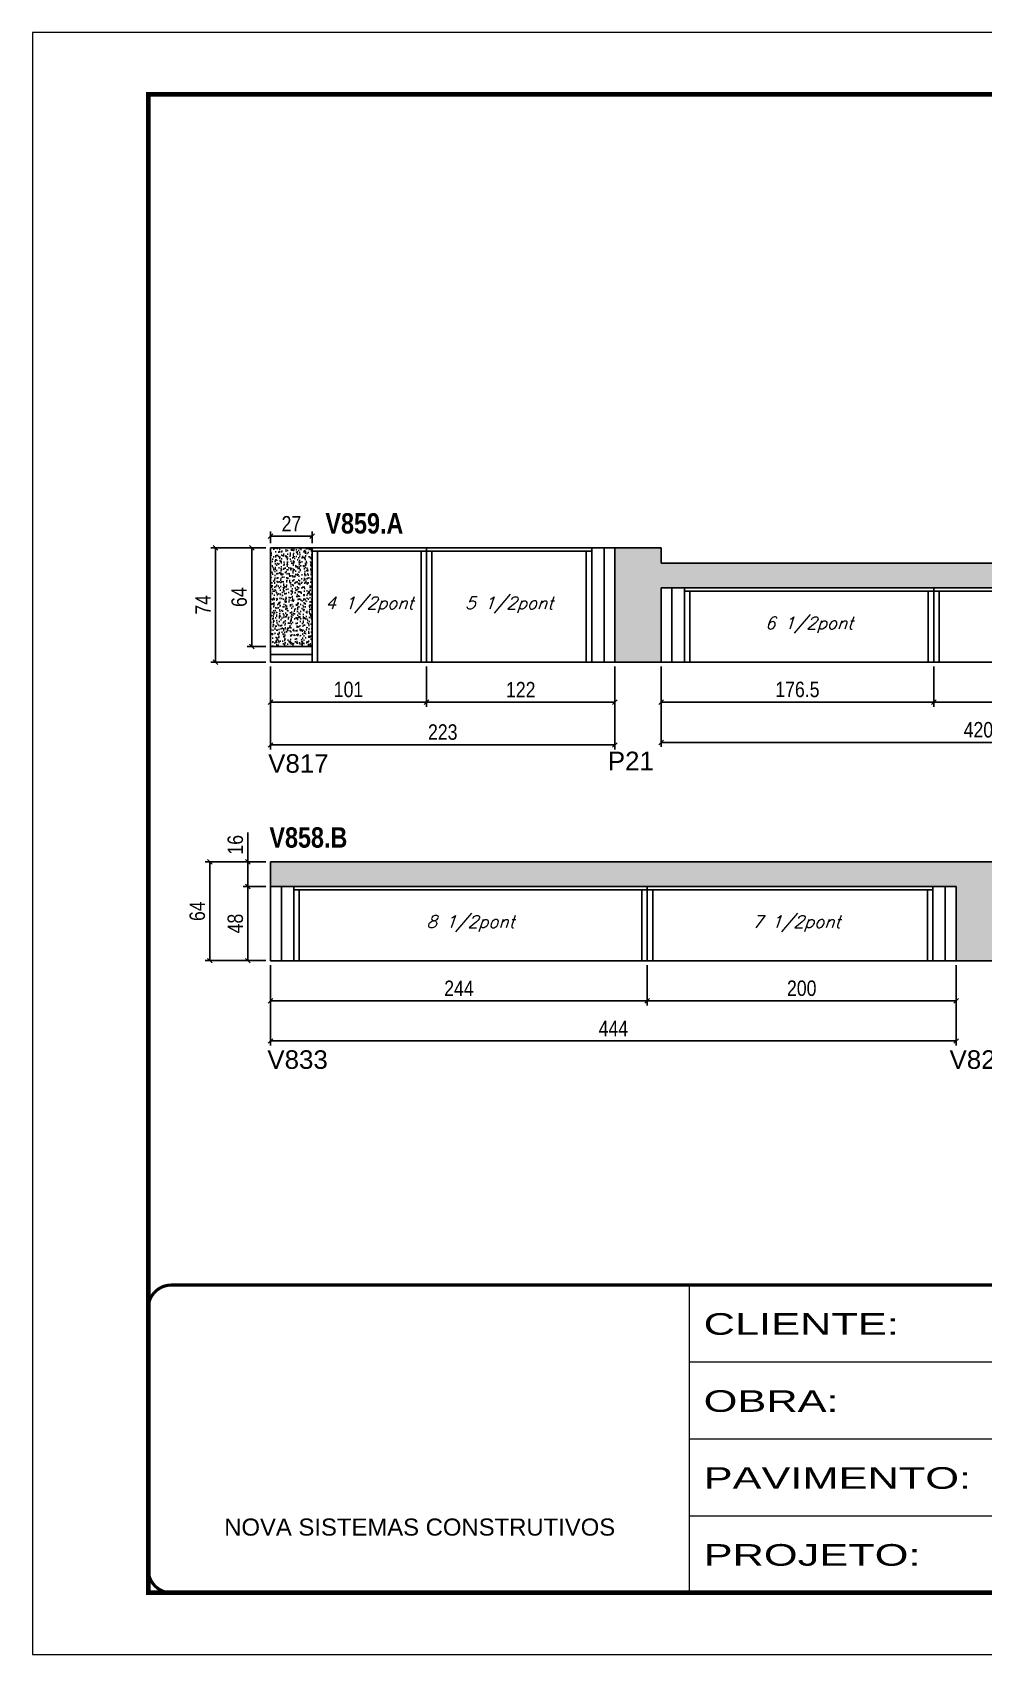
# Model space of a CAD drawing. Extents: x 3309 to 9590, y -2522 to 14608.
# Drawn here: x 3309 to 3925, y 5518 to 6568 of the extents above; entities that cross this region are included whole.
import ezdxf

# ---------------------------------------------------------------- set-up
doc = ezdxf.new("R2010")
doc.units = 0
doc.linetypes.add('CONTINUO', pattern=[0])
doc.linetypes.add('DASHED', pattern=[0.75, 0.5, -0.25])
for name, color, linetype in [('5', 5, 'Continuous'), ('COTA', 241, 'Continuous'), ('NOMENCLATURA', 7, 'Continuous'), ('Painéis', 200, 'Continuous'), ('SARR_2.2x10', 60, 'Continuous'), ('SARR_2.2x7', 40, 'Continuous'), ('SARR_3.5x7', 81, 'Continuous'), ('texto', 7, 'Continuous')]:
    doc.layers.add(name, color=color, linetype=linetype)
doc.layers.add('Folhas', color=255, linetype='Continuous', lineweight=9)
doc.layers.add('SARRAFO DE PRESSAO', color=251, linetype='DASHED', lineweight=9)
doc.styles.add('ARIAL', font='arial.ttf')
doc.styles.add('COTA TECNICA', font='techl___.ttf', dxfattribs={"height": 10})
doc.styles.add('Romans', font='romans.shx')
doc.styles.get("Standard").update_dxf_attribs({"font": 'arial.ttf'})
doc.styles.add('TECNICA', font='techb___.ttf', dxfattribs={"height": 10})
doc.styles.add('Tecnologia', font='')
doc.styles.get('Tecnologia').set_extended_font_data('Forgotten Futurist')
doc.dimstyles.new('PAINEL', dxfattribs={"dimtxt": 10, "dimasz": 3, "dimexe": 3, "dimexo": 3, "dimgap": 3, "dimtad": 1, "dimdec": 1, "dimzin": 12, "dimdsep": 46, "dimtxsty": 'COTA TECNICA', "dimblk1": 'OBLIQUE', "dimblk2": 'OBLIQUE', "dimsah": 1, "dimcen": 0.9, "dimclrd": 4, "dimclre": 4, "dimclrt": 240, "dimadec": 1, "dimazin": 3, "dimtfac": 1, "dimtdec": 1, "dimtmove": 0, "dimatfit": 3, "dimfxl": 1, "dimtolj": 1, "dimtzin": 12, "dimarcsym": 0})

# ---------------------------------------------------------------- blocks, each defined once
blk = doc.blocks.new('9999999999')
at = {"color": 30, "linetype": 'CONTINUO'}
for p, q in [((98564.6, 34230.2), (98564.6, 34429.4)), ((98564.6, 34379.6), (99584, 34379.6)), ((98564.6, 34329.8), (99488, 34329.8)), ((98564.6, 34280), (99488, 34280))]:
    blk.add_line(p, q, dxfattribs=at)
at = {"color": 30, "linetype": 'CONTINUO', "const_width": 2}
blk.add_lwpolyline([(99584, 34230.2), (99584, 34414.4, 0.414214), (99569, 34429.4), (98229, 34429.4, 0.414214), (98214, 34414.4), (98214, 34245.2, 0.414214), (98229, 34230.2), (99584, 34230.2)], format="xyb", dxfattribs=at)
at = {"layer": 'Folhas'}
blk.add_lwpolyline([(98139, 34190.2), (99624, 34190.2), (99624, 35240.2), (98139, 35240.2)], close=True, dxfattribs=at)
at = {"layer": 'Folhas', "color": 30, "const_width": 3}
blk.add_lwpolyline([(98214, 34230.2), (99584, 34230.2), (99584, 35200.2), (98214, 35200.2)], close=True, dxfattribs=at)
at = {"color": 7, "linetype": 'Continuous', "ltscale": 5, "style": 'ARIAL'}
blk.add_text('NOVA SISTEMAS CONSTRUTIVOS', height=11.059, dxfattribs=at).set_placement((98263.2, 34267.2))
at = {"layer": 'Folhas', "color": 7, "style": 'Tecnologia', "width": 1.5}
for s, p in [('CLIENTE:', (98573.7, 34397.2)), ('OBRA:', (98573.7, 34347.3)), ('PAVIMENTO:', (98573.7, 34297.5)), ('PROJETO:', (98573.7, 34247.7))]:
    blk.add_text(s, height=14, dxfattribs=at).set_placement(p)
blk = doc.blocks.new('_Oblique')
at = {"color": 0, "linetype": 'ByBlock', "lineweight": -2}
blk.add_line((-0.5, -0.5), (0.5, 0.5), dxfattribs=at)
blk = doc.blocks.new('*D2396')
at = {"layer": 'COTA', "color": 4, "linetype": 'ByBlock', "lineweight": -2, "transparency": 16777216}
for p, q in [((3564.6, 6157.3), (3564.6, 6131.4)), ((3686.6, 6157.3), (3686.6, 6131.4)), ((3686.6, 6134.4), (3564.6, 6134.4))]:
    blk.add_line(p, q, dxfattribs=at)
at = {"layer": 'Defpoints', "color": 0, "linetype": 'ByBlock', "transparency": 16777216}
for p in [(3564.6, 6160.3), (3686.6, 6160.3), (3564.6, 6134.4)]:
    blk.add_point(p, dxfattribs=at)
at = {"layer": 'COTA', "color": 4, "linetype": 'ByBlock', "lineweight": -2, "transparency": 16777216, "xscale": 3, "yscale": 3, "zscale": 3, "rotation": 180}
blk.add_blockref('_Oblique', (3564.6, 6134.4), dxfattribs=at)
at = {"layer": 'COTA', "color": 4, "linetype": 'ByBlock', "lineweight": -2, "transparency": 16777216, "xscale": 3, "yscale": 3, "zscale": 3}
blk.add_blockref('_Oblique', (3686.6, 6134.4), dxfattribs=at)
at = {"layer": 'COTA', "color": 240, "linetype": 'ByBlock', "transparency": 16777216, "insert": (3625.6, 6142.4), "char_height": 10, "attachment_point": 5, "style": 'COTA TECNICA'}
blk.add_mtext('\\A1;122', dxfattribs=at)
blk = doc.blocks.new('*D2397')
at = {"layer": 'COTA', "color": 4, "linetype": 'ByBlock', "lineweight": -2, "transparency": 16777216}
for p, q in [((3463.6, 6157.3), (3463.6, 6131.4)), ((3564.6, 6157.3), (3564.6, 6131.4)), ((3564.6, 6134.4), (3463.6, 6134.4))]:
    blk.add_line(p, q, dxfattribs=at)
at = {"layer": 'Defpoints', "color": 0, "linetype": 'ByBlock', "transparency": 16777216}
for p in [(3463.6, 6160.3), (3564.6, 6160.3), (3463.6, 6134.4)]:
    blk.add_point(p, dxfattribs=at)
at = {"layer": 'COTA', "color": 4, "linetype": 'ByBlock', "lineweight": -2, "transparency": 16777216, "xscale": 3, "yscale": 3, "zscale": 3, "rotation": 180}
blk.add_blockref('_Oblique', (3463.6, 6134.4), dxfattribs=at)
at = {"layer": 'COTA', "color": 4, "linetype": 'ByBlock', "lineweight": -2, "transparency": 16777216, "xscale": 3, "yscale": 3, "zscale": 3}
blk.add_blockref('_Oblique', (3564.6, 6134.4), dxfattribs=at)
at = {"layer": 'COTA', "color": 240, "linetype": 'ByBlock', "transparency": 16777216, "insert": (3514.1, 6142.5), "char_height": 10, "attachment_point": 5, "style": 'COTA TECNICA'}
blk.add_mtext('\\A1;101', dxfattribs=at)
blk = doc.blocks.new('*D2398')
at = {"layer": 'COTA', "color": 4, "linetype": 'ByBlock', "lineweight": -2, "transparency": 16777216}
for p, q in [((3463.6, 6157.3), (3463.6, 6103.6)), ((3686.6, 6157.3), (3686.6, 6103.6)), ((3686.6, 6106.6), (3463.6, 6106.6))]:
    blk.add_line(p, q, dxfattribs=at)
at = {"layer": 'Defpoints', "color": 0, "linetype": 'ByBlock', "transparency": 16777216}
for p in [(3463.6, 6160.3), (3686.6, 6160.3), (3463.6, 6106.6)]:
    blk.add_point(p, dxfattribs=at)
at = {"layer": 'COTA', "color": 4, "linetype": 'ByBlock', "lineweight": -2, "transparency": 16777216, "xscale": 3, "yscale": 3, "zscale": 3, "rotation": 180}
blk.add_blockref('_Oblique', (3463.6, 6106.6), dxfattribs=at)
at = {"layer": 'COTA', "color": 4, "linetype": 'ByBlock', "lineweight": -2, "transparency": 16777216, "xscale": 3, "yscale": 3, "zscale": 3}
blk.add_blockref('_Oblique', (3686.6, 6106.6), dxfattribs=at)
at = {"layer": 'COTA', "color": 240, "linetype": 'ByBlock', "transparency": 16777216, "insert": (3575.1, 6114.9), "char_height": 10, "attachment_point": 5, "style": 'COTA TECNICA'}
blk.add_mtext('\\A1;223', dxfattribs=at)
blk = doc.blocks.new('*D2399')
at = {"layer": 'COTA', "color": 4, "lineweight": -2, "transparency": 16777216}
for p, q in [((3460.6, 6234.3), (3448.4, 6234.3)), ((3451.4, 6170.3), (3451.4, 6234.3)), ((3460.6, 6170.3), (3448.4, 6170.3))]:
    blk.add_line(p, q, dxfattribs=at)
at = {"layer": 'Defpoints', "color": 0, "transparency": 16777216}
for p in [(3451.4, 6234.3), (3463.6, 6234.3), (3463.6, 6170.3)]:
    blk.add_point(p, dxfattribs=at)
at = {"layer": 'COTA', "color": 4, "lineweight": -2, "transparency": 16777216, "xscale": 3, "yscale": 3, "zscale": 3}
for p, rotation in [((3451.4, 6234.3), 90), ((3451.4, 6170.3), 270)]:
    blk.add_blockref('_Oblique', p, dxfattribs=dict(at, rotation=rotation))
at = {"layer": 'COTA', "color": 240, "transparency": 16777216, "insert": (3443.3, 6202.3), "char_height": 10, "attachment_point": 5, "rotation": 90, "style": 'COTA TECNICA'}
blk.add_mtext('\\A1;64', dxfattribs=at)
blk = doc.blocks.new('*D2400')
at = {"layer": 'COTA', "color": 4, "lineweight": -2, "transparency": 16777216}
for p, q in [((3463.6, 6237.3), (3463.6, 6244.7)), ((3490.6, 6241.7), (3463.6, 6241.7)), ((3490.6, 6237.3), (3490.6, 6244.7))]:
    blk.add_line(p, q, dxfattribs=at)
at = {"layer": 'Defpoints', "color": 0, "transparency": 16777216}
for p in [(3463.6, 6241.7), (3463.6, 6234.3), (3490.6, 6234.3)]:
    blk.add_point(p, dxfattribs=at)
at = {"layer": 'COTA', "color": 4, "lineweight": -2, "transparency": 16777216, "xscale": 3, "yscale": 3, "zscale": 3, "rotation": 180}
blk.add_blockref('_Oblique', (3463.6, 6241.7), dxfattribs=at)
at = {"layer": 'COTA', "color": 4, "lineweight": -2, "transparency": 16777216, "xscale": 3, "yscale": 3, "zscale": 3}
blk.add_blockref('_Oblique', (3490.6, 6241.7), dxfattribs=at)
at = {"layer": 'COTA', "color": 240, "transparency": 16777216, "insert": (3477.1, 6249.8), "char_height": 10, "attachment_point": 5, "style": 'COTA TECNICA'}
blk.add_mtext('\\A1;27', dxfattribs=at)
blk = doc.blocks.new('*D2401')
at = {"layer": 'COTA', "color": 4, "lineweight": -2, "transparency": 16777216}
for p, q in [((3460.6, 6234.3), (3425, 6234.3)), ((3428, 6160.3), (3428, 6234.3)), ((3460.6, 6160.3), (3425, 6160.3))]:
    blk.add_line(p, q, dxfattribs=at)
at = {"layer": 'Defpoints', "color": 0, "transparency": 16777216}
for p in [(3428, 6234.3), (3463.6, 6234.3), (3463.6, 6160.3)]:
    blk.add_point(p, dxfattribs=at)
at = {"layer": 'COTA', "color": 4, "lineweight": -2, "transparency": 16777216, "xscale": 3, "yscale": 3, "zscale": 3}
for p, rotation in [((3428, 6234.3), 90), ((3428, 6160.3), 270)]:
    blk.add_blockref('_Oblique', p, dxfattribs=dict(at, rotation=rotation))
at = {"layer": 'COTA', "color": 240, "transparency": 16777216, "insert": (3419.9, 6197.3), "char_height": 10, "attachment_point": 5, "rotation": 90, "style": 'COTA TECNICA'}
blk.add_mtext('\\A1;74', dxfattribs=at)
blk = doc.blocks.new('*D2404')
at = {"layer": 'COTA', "color": 4, "linetype": 'ByBlock', "lineweight": -2, "transparency": 16777216}
for p, q in [((3716.6, 6157.3), (3716.6, 6131.4)), ((3893.1, 6157.3), (3893.1, 6131.4)), ((3716.6, 6134.4), (3893.1, 6134.4))]:
    blk.add_line(p, q, dxfattribs=at)
at = {"layer": 'Defpoints', "color": 0, "linetype": 'ByBlock', "transparency": 16777216}
for p in [(3716.6, 6160.3), (3893.1, 6160.3), (3893.1, 6134.4)]:
    blk.add_point(p, dxfattribs=at)
at = {"layer": 'COTA', "color": 4, "linetype": 'ByBlock', "lineweight": -2, "transparency": 16777216, "xscale": 3, "yscale": 3, "zscale": 3, "rotation": 180}
blk.add_blockref('_Oblique', (3716.6, 6134.4), dxfattribs=at)
at = {"layer": 'COTA', "color": 4, "linetype": 'ByBlock', "lineweight": -2, "transparency": 16777216, "xscale": 3, "yscale": 3, "zscale": 3}
blk.add_blockref('_Oblique', (3893.1, 6134.4), dxfattribs=at)
at = {"layer": 'COTA', "color": 240, "linetype": 'ByBlock', "transparency": 16777216, "insert": (3804.8, 6142.5), "char_height": 10, "attachment_point": 5, "style": 'COTA TECNICA'}
blk.add_mtext('\\A1;176.5', dxfattribs=at)
blk = doc.blocks.new('*D2405')
at = {"layer": 'COTA', "color": 4, "linetype": 'ByBlock', "lineweight": -2, "transparency": 16777216}
for p, q in [((3893.1, 6157.3), (3893.1, 6131.4)), ((4137.1, 6157.3), (4137.1, 6131.4)), ((3893.1, 6134.4), (4137.1, 6134.4))]:
    blk.add_line(p, q, dxfattribs=at)
at = {"layer": 'Defpoints', "color": 0, "linetype": 'ByBlock', "transparency": 16777216}
for p in [(3893.1, 6160.3), (4137.1, 6160.3), (4137.1, 6134.4)]:
    blk.add_point(p, dxfattribs=at)
at = {"layer": 'COTA', "color": 4, "linetype": 'ByBlock', "lineweight": -2, "transparency": 16777216, "xscale": 3, "yscale": 3, "zscale": 3, "rotation": 180}
blk.add_blockref('_Oblique', (3893.1, 6134.4), dxfattribs=at)
at = {"layer": 'COTA', "color": 4, "linetype": 'ByBlock', "lineweight": -2, "transparency": 16777216, "xscale": 3, "yscale": 3, "zscale": 3}
blk.add_blockref('_Oblique', (4137.1, 6134.4), dxfattribs=at)
at = {"layer": 'COTA', "color": 240, "linetype": 'ByBlock', "transparency": 16777216, "insert": (4015.1, 6142.4), "char_height": 10, "attachment_point": 5, "style": 'COTA TECNICA'}
blk.add_mtext('\\A1;244', dxfattribs=at)
blk = doc.blocks.new('*D2407')
at = {"layer": 'COTA', "color": 4, "linetype": 'ByBlock', "lineweight": -2, "transparency": 16777216}
for p, q in [((3716.6, 6157.3), (3716.6, 6105.3)), ((4137.1, 6157.3), (4137.1, 6105.3)), ((3716.6, 6108.3), (4137.1, 6108.3))]:
    blk.add_line(p, q, dxfattribs=at)
at = {"layer": 'Defpoints', "color": 0, "linetype": 'ByBlock', "transparency": 16777216}
for p in [(3716.6, 6160.3), (4137.1, 6160.3), (4137.1, 6108.3)]:
    blk.add_point(p, dxfattribs=at)
at = {"layer": 'COTA', "color": 4, "linetype": 'ByBlock', "lineweight": -2, "transparency": 16777216, "xscale": 3, "yscale": 3, "zscale": 3, "rotation": 180}
blk.add_blockref('_Oblique', (3716.6, 6108.3), dxfattribs=at)
at = {"layer": 'COTA', "color": 4, "linetype": 'ByBlock', "lineweight": -2, "transparency": 16777216, "xscale": 3, "yscale": 3, "zscale": 3}
blk.add_blockref('_Oblique', (4137.1, 6108.3), dxfattribs=at)
at = {"layer": 'COTA', "color": 240, "linetype": 'ByBlock', "transparency": 16777216, "insert": (3926.8, 6116.4), "char_height": 10, "attachment_point": 5, "style": 'COTA TECNICA'}
blk.add_mtext('\\A1;420.5', dxfattribs=at)
blk = doc.blocks.new('*D2414')
at = {"layer": 'COTA', "color": 4, "linetype": 'ByBlock', "lineweight": -2, "transparency": 16777216}
for p, q in [((3707.6, 5964), (3707.6, 5938)), ((3907.6, 5964), (3907.6, 5938)), ((3907.6, 5941), (3707.6, 5941))]:
    blk.add_line(p, q, dxfattribs=at)
at = {"layer": 'Defpoints', "color": 0, "linetype": 'ByBlock', "transparency": 16777216}
for p in [(3707.6, 5967), (3907.6, 5967), (3707.6, 5941)]:
    blk.add_point(p, dxfattribs=at)
at = {"layer": 'COTA', "color": 4, "linetype": 'ByBlock', "lineweight": -2, "transparency": 16777216, "xscale": 3, "yscale": 3, "zscale": 3, "rotation": 180}
blk.add_blockref('_Oblique', (3707.6, 5941), dxfattribs=at)
at = {"layer": 'COTA', "color": 4, "linetype": 'ByBlock', "lineweight": -2, "transparency": 16777216, "xscale": 3, "yscale": 3, "zscale": 3}
blk.add_blockref('_Oblique', (3907.6, 5941), dxfattribs=at)
at = {"layer": 'COTA', "color": 240, "linetype": 'ByBlock', "transparency": 16777216, "insert": (3807.6, 5949.1), "char_height": 10, "attachment_point": 5, "style": 'COTA TECNICA'}
blk.add_mtext('\\A1;200', dxfattribs=at)
blk = doc.blocks.new('*D2415')
at = {"layer": 'COTA', "color": 4, "linetype": 'ByBlock', "lineweight": -2, "transparency": 16777216}
for p, q in [((3463.6, 5964), (3463.6, 5938)), ((3707.6, 5964), (3707.6, 5938)), ((3707.6, 5941), (3463.6, 5941))]:
    blk.add_line(p, q, dxfattribs=at)
at = {"layer": 'Defpoints', "color": 0, "linetype": 'ByBlock', "transparency": 16777216}
for p in [(3463.6, 5967), (3707.6, 5967), (3463.6, 5941)]:
    blk.add_point(p, dxfattribs=at)
at = {"layer": 'COTA', "color": 4, "linetype": 'ByBlock', "lineweight": -2, "transparency": 16777216, "xscale": 3, "yscale": 3, "zscale": 3, "rotation": 180}
blk.add_blockref('_Oblique', (3463.6, 5941), dxfattribs=at)
at = {"layer": 'COTA', "color": 4, "linetype": 'ByBlock', "lineweight": -2, "transparency": 16777216, "xscale": 3, "yscale": 3, "zscale": 3}
blk.add_blockref('_Oblique', (3707.6, 5941), dxfattribs=at)
at = {"layer": 'COTA', "color": 240, "linetype": 'ByBlock', "transparency": 16777216, "insert": (3585.6, 5949.1), "char_height": 10, "attachment_point": 5, "style": 'COTA TECNICA'}
blk.add_mtext('\\A1;244', dxfattribs=at)
blk = doc.blocks.new('*D2418')
at = {"layer": 'COTA', "color": 4, "linetype": 'ByBlock', "lineweight": -2, "transparency": 16777216}
for p, q in [((3463.6, 5964), (3463.6, 5912)), ((3907.6, 5964), (3907.6, 5912)), ((3907.6, 5915), (3463.6, 5915))]:
    blk.add_line(p, q, dxfattribs=at)
at = {"layer": 'Defpoints', "color": 0, "linetype": 'ByBlock', "transparency": 16777216}
for p in [(3463.6, 5967), (3907.6, 5967), (3463.6, 5915)]:
    blk.add_point(p, dxfattribs=at)
at = {"layer": 'COTA', "color": 4, "linetype": 'ByBlock', "lineweight": -2, "transparency": 16777216, "xscale": 3, "yscale": 3, "zscale": 3, "rotation": 180}
blk.add_blockref('_Oblique', (3463.6, 5915), dxfattribs=at)
at = {"layer": 'COTA', "color": 4, "linetype": 'ByBlock', "lineweight": -2, "transparency": 16777216, "xscale": 3, "yscale": 3, "zscale": 3}
blk.add_blockref('_Oblique', (3907.6, 5915), dxfattribs=at)
at = {"layer": 'COTA', "color": 240, "linetype": 'ByBlock', "transparency": 16777216, "insert": (3685.6, 5923.1), "char_height": 10, "attachment_point": 5, "style": 'COTA TECNICA'}
blk.add_mtext('\\A1;444', dxfattribs=at)
blk = doc.blocks.new('*D2427')
at = {"layer": 'COTA', "color": 4, "lineweight": -2, "transparency": 16777216}
for p, q in [((3460.6, 6015), (3445.9, 6015)), ((3448.9, 6015), (3448.9, 5967)), ((3460.6, 5967), (3445.9, 5967))]:
    blk.add_line(p, q, dxfattribs=at)
at = {"layer": 'Defpoints', "color": 0, "transparency": 16777216}
for p in [(3463.6, 6015), (3448.9, 5967), (3463.6, 5967)]:
    blk.add_point(p, dxfattribs=at)
at = {"layer": 'COTA', "color": 4, "lineweight": -2, "transparency": 16777216, "xscale": 3, "yscale": 3, "zscale": 3}
for p, rotation in [((3448.9, 6015), 90), ((3448.9, 5967), 270)]:
    blk.add_blockref('_Oblique', p, dxfattribs=dict(at, rotation=rotation))
at = {"layer": 'COTA', "color": 240, "transparency": 16777216, "insert": (3440.8, 5991), "char_height": 10, "attachment_point": 5, "rotation": 90, "style": 'COTA TECNICA'}
blk.add_mtext('\\A1;48', dxfattribs=at)
blk = doc.blocks.new('*D2428')
at = {"layer": 'COTA', "color": 4, "lineweight": -2, "transparency": 16777216}
for p, q in [((3448.9, 6031), (3448.9, 6050)), ((3460.6, 6031), (3445.9, 6031)), ((3448.9, 6015), (3448.9, 6031)), ((3460.6, 6015), (3445.9, 6015))]:
    blk.add_line(p, q, dxfattribs=at)
at = {"layer": 'Defpoints', "color": 0, "transparency": 16777216}
for p in [(3448.9, 6031), (3463.6, 6031), (3463.6, 6015)]:
    blk.add_point(p, dxfattribs=at)
at = {"layer": 'COTA', "color": 4, "lineweight": -2, "transparency": 16777216, "xscale": 3, "yscale": 3, "zscale": 3}
for p, rotation in [((3448.9, 6031), 90), ((3448.9, 6015), 270)]:
    blk.add_blockref('_Oblique', p, dxfattribs=dict(at, rotation=rotation))
at = {"layer": 'COTA', "color": 240, "transparency": 16777216, "insert": (3440.8, 6042), "char_height": 10, "attachment_point": 5, "rotation": 90, "style": 'COTA TECNICA'}
blk.add_mtext('\\A1;16', dxfattribs=at)
blk = doc.blocks.new('*D2429')
at = {"layer": 'COTA', "color": 4, "lineweight": -2, "transparency": 16777216}
for p, q in [((3460.6, 6031), (3421.3, 6031)), ((3424.3, 5967), (3424.3, 6031)), ((3460.6, 5967), (3421.3, 5967))]:
    blk.add_line(p, q, dxfattribs=at)
at = {"layer": 'Defpoints', "color": 0, "transparency": 16777216}
for p in [(3424.3, 6031), (3463.6, 6031), (3463.6, 5967)]:
    blk.add_point(p, dxfattribs=at)
at = {"layer": 'COTA', "color": 4, "lineweight": -2, "transparency": 16777216, "xscale": 3, "yscale": 3, "zscale": 3}
for p, rotation in [((3424.3, 6031), 90), ((3424.3, 5967), 270)]:
    blk.add_blockref('_Oblique', p, dxfattribs=dict(at, rotation=rotation))
at = {"layer": 'COTA', "color": 240, "transparency": 16777216, "insert": (3416.2, 5999), "char_height": 10, "attachment_point": 5, "rotation": 90, "style": 'COTA TECNICA'}
blk.add_mtext('\\A1;64', dxfattribs=at)

msp = doc.modelspace()

# ---------------------------------------------------------------- hatches: boundary and pattern name
at = {"layer": 'COTA'}
h = msp.add_hatch(dxfattribs=at)
h.set_pattern_fill('AR-CONC', color=256, scale=0.03)
h.set_pattern_definition([(50, (-240.8605, -252.749), (5.46554, -0.4781726), [0.5715, -6.2865]), (355, (-240.8605, -252.749), (-1.0573026, 5.7317054), [0.4572, -5.0292175]), (100.451445, (-240.405, -252.789), (4.4082374, 5.2535326), [0.4857003, -5.3427073]), (46.1842, (-240.8605, -251.225), (8.132371, -1.26127), [0.85725, -9.42975]), (96.63556, (-240.183, -251.33), (7.122124, 7.422784), [0.728551, -8.014068]), (351.18415, (-240.8605, -251.225), (7.122124, 7.422784), [0.685799, -7.543792]), (21, (-240.0985, -251.606), (4.5484317, -3.067956), [0.5715, -6.2865]), (326, (-240.0985, -251.606), (1.854061, 5.525639), [0.4572, -5.0292]), (71.451445, (-239.7195, -251.8617), (6.4024926, 2.457683), [0.4857003, -5.342698]), (37.5, (-240.8605, -252.749), (0.0926581, 2.53665117), [0, -4.96824, 0, -5.1054, 0, -5.04825]), (7.5, (-240.8605, -252.749), (2.0045899, 3.0054172), [0, -2.91084, 0, -4.85394, 0, -1.92405]), (327.5, (-242.5598, -252.749), (4.06771786, -0.1718623), [0, -1.905, 0, -5.9436, 0, -7.8867]), (317.5, (-243.3218, -252.749), (4.4438754, 0.7627947), [0, -2.4765, 0, -3.94716, 0, -5.6007])])
h.paths.add_polyline_path([(3463.58, 6170.27), (3490.58, 6170.27), (3490.58, 6234.27), (3463.58, 6234.27)])
h = msp.add_hatch(dxfattribs=at)
h.set_pattern_fill('AR-CONC', color=256, scale=0.03)
h.paths.add_polyline_path([(4137.08, 6160.27), (4167.08, 6160.27), (4167.08, 6208.27), (4517.58, 6208.27), (4517.58, 6160.27), (4547.58, 6160.27), (4547.58, 6208.27), (4630.08, 6208.27), (4630.08, 6224.27), (3716.58, 6224.27), (3716.58, 6234.27), (3686.58, 6234.27), (3686.58, 6160.27), (3716.58, 6160.27), (3716.58, 6208.27), (4137.08, 6208.27)])
h = msp.add_hatch(dxfattribs=at)
h.set_pattern_fill('AR-CONC', color=256, scale=0.03)
h.paths.add_polyline_path([(3907.58, 5966.95), (3937.58, 5966.95), (3937.58, 6014.95), (4350.08, 6014.95), (4350.08, 5966.95), (4380.08, 5966.95), (4380.08, 6040.95), (4350.08, 6040.95), (4350.08, 6030.95), (3463.58, 6030.95), (3463.58, 6014.95), (3907.58, 6014.95)])

# ---------------------------------------------------------------- linework, layer by layer
for p, q in [((3463.58, 6170.27), (3463.58, 6234.27)), ((3463.58, 6234.27), (3490.58, 6234.27)), ((3686.58, 6234.27), (3716.58, 6234.27)), ((3716.58, 6234.27), (3716.58, 6224.27)), ((4630.08, 6224.27), (3716.58, 6224.27)), ((3490.58, 6170.27), (3490.58, 6160.27)), ((3686.58, 6160.27), (3716.58, 6160.27)), ((3463.58, 6030.95), (3463.58, 6014.95)), ((3463.58, 6030.95), (4350.08, 6030.95)), ((3907.58, 5966.95), (3937.58, 5966.95))]:
    msp.add_line(p, q, dxfattribs=at)
at = {"layer": 'Painéis', "linetype": 'ByBlock'}
for p, q in [((3686.58, 6234.27), (3490.58, 6234.27)), ((3490.58, 6170.27), (3490.58, 6234.27)), ((3564.58, 6160.27), (3564.58, 6234.27)), ((3686.58, 6160.27), (3686.58, 6234.27)), ((3716.58, 6208.27), (4137.08, 6208.27)), ((3716.58, 6160.27), (3716.58, 6208.27)), ((3893.08, 6160.27), (3893.08, 6208.27)), ((3463.58, 6160.27), (3463.58, 6170.27)), ((3490.58, 6170.27), (3463.58, 6170.27)), ((3686.58, 6160.27), (3463.58, 6160.27)), ((3716.58, 6160.27), (4137.08, 6160.27)), ((3907.58, 6014.95), (3463.58, 6014.95)), ((3463.58, 5966.95), (3463.58, 6014.95)), ((3707.58, 5966.95), (3707.58, 6014.95)), ((3907.58, 5966.95), (3907.58, 6014.95)), ((3907.58, 5966.95), (3463.58, 5966.95))]:
    msp.add_line(p, q, dxfattribs=at)
at = {"layer": 'SARR_2.2x10'}
msp.add_line((3463.58, 6165.27), (3490.58, 6165.27), dxfattribs=at)
at = {"layer": 'SARR_2.2x7', "linetype": 'Continuous'}
for p, q in [((3564.58, 6232.07), (3490.58, 6232.07)), ((3671.58, 6232.07), (3564.58, 6232.07)), ((3679.58, 6160.27), (3679.58, 6234.27)), ((3723.58, 6160.27), (3723.58, 6208.27)), ((3731.58, 6206.07), (3893.08, 6206.07)), ((3893.08, 6206.07), (4122.08, 6206.07)), ((3470.58, 5966.95), (3470.58, 6014.95)), ((3707.58, 6012.75), (3478.58, 6012.75)), ((3892.58, 6012.75), (3707.58, 6012.75)), ((3900.58, 5966.95), (3900.58, 6014.95))]:
    msp.add_line(p, q, dxfattribs=at)
at = {"layer": 'SARR_3.5x7'}
for p, q in [((3494.08, 6232.07), (3494.08, 6160.27)), ((3561.08, 6232.07), (3561.08, 6160.27)), ((3568.08, 6232.07), (3568.08, 6160.27)), ((3668.08, 6232.07), (3668.08, 6160.27)), ((3671.58, 6234.27), (3671.58, 6160.27)), ((3731.58, 6208.27), (3731.58, 6160.27)), ((3735.08, 6206.07), (3735.08, 6160.27)), ((3889.58, 6206.07), (3889.58, 6160.27)), ((3896.58, 6206.07), (3896.58, 6160.27)), ((3478.58, 6014.95), (3478.58, 5966.95)), ((3482.08, 6012.75), (3482.08, 5966.95)), ((3704.08, 6012.75), (3704.08, 5966.95)), ((3711.08, 6012.75), (3711.08, 5966.95)), ((3889.08, 6012.75), (3889.08, 5966.95)), ((3892.58, 6014.95), (3892.58, 5966.95))]:
    msp.add_line(p, q, dxfattribs=at)

# ---------------------------------------------------------------- block references
at = {"layer": 'SARRAFO DE PRESSAO', "color": 6, "linetype": 'ByBlock'}
msp.add_blockref('9999999999', (-94829.61, -28672.37), dxfattribs=at)

# ---------------------------------------------------------------- texts
at = {"layer": '5', "linetype": 'Continuous'}
for s, rotation, p in [('V817', 359.99996, (3462.05, 6088.64)), ('P21', 359.99996, (3682.03, 6090.29)), ('V833', 0.00004, (3461.53, 5896.97)), ('V828', 0.00004, (3903.34, 5896.97))]:
    msp.add_text(s, height=12, rotation=rotation, dxfattribs=at).set_placement(p)
at = {"layer": 'NOMENCLATURA', "style": 'TECNICA'}
for s, p in [('V859.A', (3499.15, 6243.46)), ('V858.B', (3462.87, 6040.14))]:
    msp.add_text(s, height=13.2, dxfattribs=at).set_placement(p)
at = {"layer": 'texto', "color": 2, "char_height": 8, "attachment_point": 5, "style": 'Romans'}
for s, insert in [('{\\Q19;\\C256;4 1/2pont}', (3527.58, 6197.27)), ('{\\Q19;\\C256;5 1/2pont}', (3618.08, 6197.27)), ('{\\Q19;\\C256;6 1/2pont}', (3812.33, 6184.27)), ('{\\Q19;\\C256;8 1/2pont}', (3593.08, 5990.95)), ('{\\Q19;\\C256;7 1/2pont}', (3804.08, 5990.95))]:
    msp.add_mtext(s, dxfattribs=dict(at, insert=insert))

# ---------------------------------------------------------------- dimensions: what is measured, and where the dimension line sits
at = {"layer": 'COTA'}
dim = msp.add_linear_dim(base=(3463.58, 6241.73), p1=(3490.58, 6234.27), p2=(3463.58, 6234.27), dimstyle='PAINEL', dxfattribs=at)
dim.commit()
dim.dimension.update_dxf_attribs({"geometry": '*D2400', "text_midpoint": (3477.08, 6249.8)})
for base, p1, p2, picture, middle in [((3427.96, 6234.27), (3463.58, 6160.27), (3463.58, 6234.27), '*D2401', (3419.89, 6197.27)), ((3451.38, 6234.27), (3463.58, 6170.27), (3463.58, 6234.27), '*D2399', (3443.28, 6202.27)), ((3448.92, 6030.95), (3463.58, 6014.95), (3463.58, 6030.95), '*D2428', (3440.82, 6041.96)), ((3424.27, 6030.95), (3463.58, 5966.95), (3463.58, 6030.95), '*D2429', (3416.17, 5998.95)), ((3448.92, 5966.95), (3463.58, 6014.95), (3463.58, 5966.95), '*D2427', (3440.83, 5990.95))]:
    dim = msp.add_linear_dim(base=base, p1=p1, p2=p2, angle=90, dimstyle='PAINEL', dxfattribs=at)
    dim.commit()
    dim.dimension.update_dxf_attribs({"geometry": picture, "text_midpoint": middle})
at = {"layer": 'COTA', "linetype": 'ByBlock'}
for base, p1, p2, picture, middle in [((3463.58, 6134.36), (3564.58, 6160.27), (3463.58, 6160.27), '*D2397', (3514.08, 6142.46)), ((3463.58, 5941.04), (3707.58, 5966.95), (3463.58, 5966.95), '*D2415', (3585.58, 5949.11))]:
    dim = msp.add_linear_dim(base=base, p1=p1, p2=p2, angle=180, dimstyle='PAINEL', override={"dimtmove": 1}, dxfattribs=at)
    dim.commit()
    dim.dimension.update_dxf_attribs({"geometry": picture, "text_midpoint": middle})
for base, p1, p2, picture, middle in [((3463.58, 6106.65), (3686.58, 6160.27), (3463.58, 6160.27), '*D2398', (3575.08, 6114.87)), ((3564.58, 6134.36), (3686.58, 6160.27), (3564.58, 6160.27), '*D2396', (3625.58, 6142.42)), ((3463.58, 5914.98), (3907.58, 5966.95), (3463.58, 5966.95), '*D2418', (3685.58, 5923.05)), ((3707.58, 5941.04), (3907.58, 5966.95), (3707.58, 5966.95), '*D2414', (3807.58, 5949.14))]:
    dim = msp.add_linear_dim(base=base, p1=p1, p2=p2, angle=180, dimstyle='PAINEL', dxfattribs=at)
    dim.commit()
    dim.dimension.update_dxf_attribs({"geometry": picture, "text_midpoint": middle})
for base, p2, picture, middle in [((3893.08, 6134.36), (3893.08, 6160.27), '*D2404', (3804.83, 6142.47)), ((4137.08, 6108.3), (4137.08, 6160.27), '*D2407', (3926.83, 6116.41))]:
    dim = msp.add_linear_dim(base=base, p1=(3716.58, 6160.27), p2=p2, dimstyle='PAINEL', dxfattribs=at)
    dim.commit()
    dim.dimension.update_dxf_attribs({"geometry": picture, "text_midpoint": middle})
dim = msp.add_linear_dim(base=(4137.08, 6134.36), p1=(3893.08, 6160.27), p2=(4137.08, 6160.27), dimstyle='PAINEL', override={"dimtmove": 1}, dxfattribs=at)
dim.commit()
dim.dimension.update_dxf_attribs({"geometry": '*D2405', "text_midpoint": (4015.08, 6142.43)})

doc.saveas('drawing.dxf')
